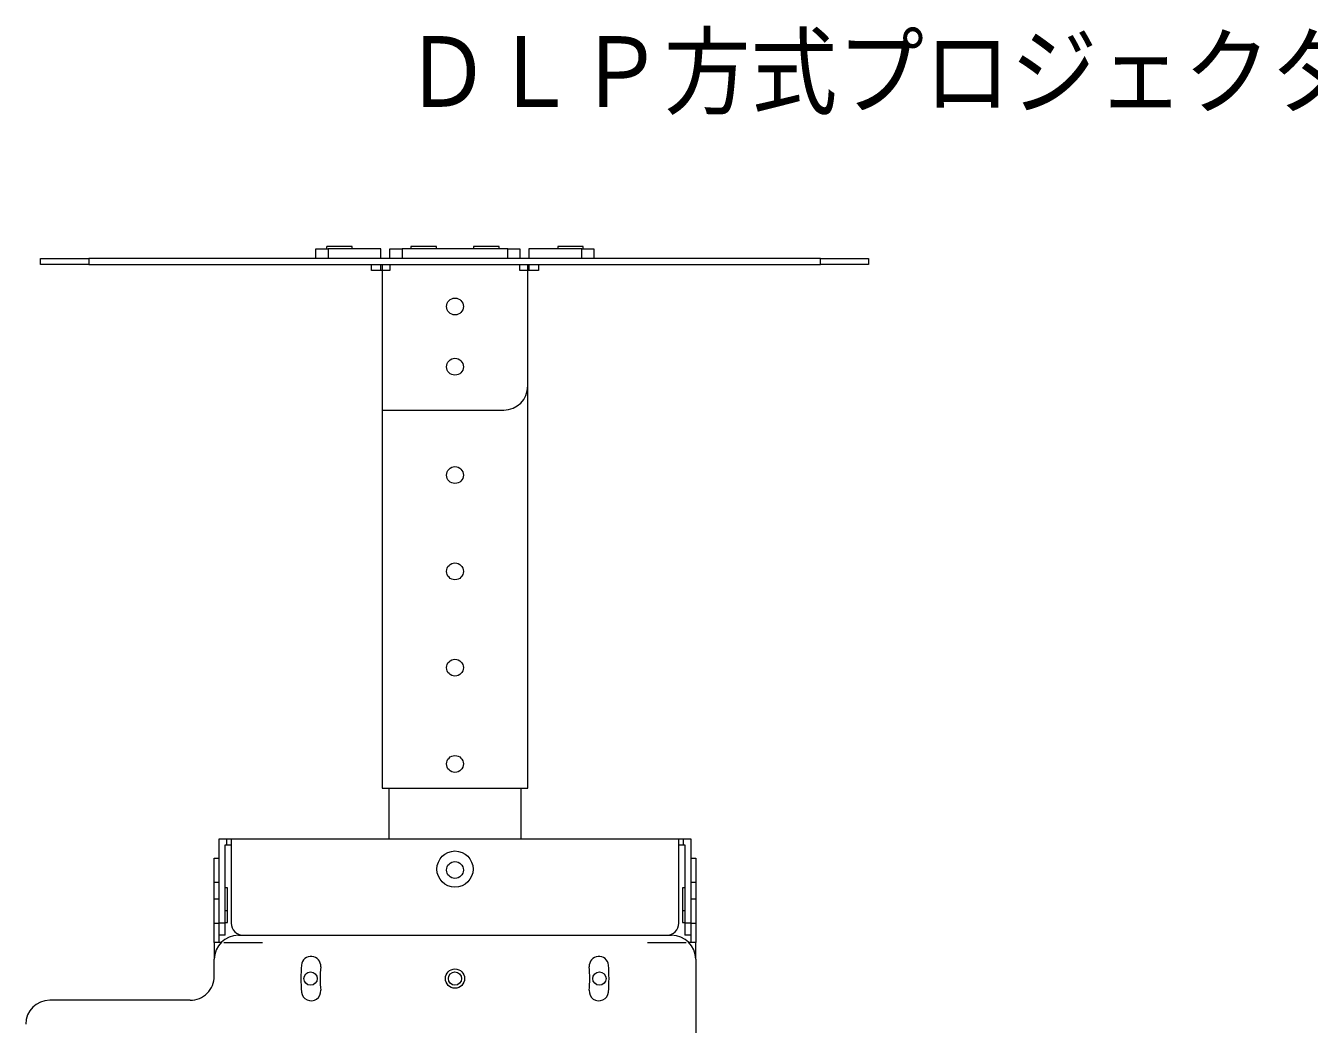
# Model space of a CAD drawing. Units: millimetres, scale not verified. Extents: x -63 to 62, y -57 to 57.
# Drawn here: x -51.2 to 2.1, y 15.3 to 56.7 of the extents above; entities that cross this region are included whole.
import ezdxf
from ezdxf.enums import TextEntityAlignment as Align

# ---------------------------------------------------------------- set-up
doc = ezdxf.new("R2010")
doc.units = ezdxf.units.MM
doc.header["$LTSCALE"] = 0.125
doc.layers.add('0-3_MOJI1', color=7, linetype='Continuous')
doc.layers.add('0-4_GAIKEI', color=7, linetype='Continuous', lineweight=18)
doc.styles.add('ＭＳ ゴシック', font='')
doc.styles.get('ＭＳ ゴシック').set_extended_font_data('MS Gothic')

msp = doc.modelspace()

# ---------------------------------------------------------------- linework, layer by layer
at = {"layer": '0-4_GAIKEI', "color": 1}
for p, q in [((-39.1599, 47.0712), (-39.1599, 47.4712)), ((-39.1599, 47.4712), (-38.6599, 47.4712)), ((-37.6549, 47.5712), (-38.7149, 47.5712)), ((-38.7149, 47.4712), (-38.7149, 47.5712)), ((-36.4599, 47.4712), (-38.6599, 47.4712)), ((-38.6599, 47.4712), (-38.6599, 47.0712)), ((-37.6549, 47.4712), (-37.6549, 47.5712)), ((-36.4599, 47.0712), (-36.4599, 47.4712)), ((-36.0849, 47.4712), (-35.5849, 47.4712)), ((-36.0849, 47.0712), (-36.0849, 47.4712)), ((-31.1849, 47.4712), (-35.5849, 47.4712)), ((-35.5849, 47.4712), (-35.5849, 47.0712)), ((-34.6849, 47.5712), (-35.2149, 47.5712)), ((-35.2149, 47.5712), (-35.2149, 47.4712)), ((-34.1549, 47.5712), (-34.6849, 47.5712)), ((-34.1549, 47.4712), (-34.1549, 47.5712)), ((-32.0849, 47.5712), (-32.6149, 47.5712)), ((-32.6149, 47.5712), (-32.6149, 47.4712)), ((-31.5549, 47.5712), (-32.0849, 47.5712)), ((-31.5549, 47.4712), (-31.5549, 47.5712)), ((-31.1849, 47.4712), (-30.6849, 47.4712)), ((-31.1849, 47.0712), (-31.1849, 47.4712)), ((-30.6849, 47.4712), (-30.6849, 47.0712)), ((-30.3099, 47.4712), (-30.3099, 47.0712)), ((-28.1099, 47.4712), (-30.3099, 47.4712)), ((-28.0549, 47.5712), (-29.1149, 47.5712)), ((-29.1149, 47.5712), (-29.1149, 47.4712)), ((-28.1099, 47.4712), (-27.6099, 47.4712)), ((-28.1099, 47.0712), (-28.1099, 47.4712)), ((-28.0549, 47.4712), (-28.0549, 47.5712)), ((-27.6099, 47.4712), (-27.6099, 47.0712)), ((-50.6036, 46.8212), (-50.6036, 47.0712)), ((-50.6036, 47.0712), (-48.6036, 47.0712)), ((-18.2036, 47.0712), (-48.6036, 47.0712)), ((-48.6036, 47.0712), (-48.6036, 46.8212)), ((-18.2036, 47.0712), (-16.2036, 47.0712)), ((-18.2036, 46.8212), (-18.2036, 47.0712)), ((-16.2036, 47.0712), (-16.2036, 46.8212)), ((-48.6036, 46.8212), (-50.6036, 46.8212)), ((-48.6036, 46.8212), (-18.2036, 46.8212)), ((-36.8599, 46.5712), (-36.8599, 46.8212)), ((-36.0849, 46.5712), (-36.8599, 46.5712)), ((-36.4599, 46.5712), (-36.4599, 46.8212)), ((-36.4099, 46.8212), (-36.4099, 25.0712)), ((-36.4099, 46.8212), (-36.4099, 46.5712)), ((-36.0849, 46.8212), (-36.0849, 46.5712)), ((-30.6849, 46.5712), (-30.6849, 46.8212)), ((-29.9099, 46.5712), (-30.6849, 46.5712)), ((-30.3599, 46.8212), (-30.3599, 46.5712)), ((-30.3099, 46.8212), (-30.3099, 46.5712)), ((-29.9099, 46.8212), (-29.9099, 46.5712)), ((-16.2036, 46.8212), (-18.2036, 46.8212)), ((-36.4099, 40.7712), (-31.3599, 40.7712)), ((-36.1349, 25.0712), (-36.1349, 22.9565)), ((-30.6349, 22.9565), (-30.6349, 25.0712)), ((-43.1849, 22.1564), (-43.1849, 22.9565)), ((-42.8849, 22.9565), (-42.8849, 22.7065)), ((-42.6849, 22.9565), (-42.6849, 19.4564)), ((-24.0849, 19.4564), (-24.0849, 22.9565)), ((-23.8849, 22.7065), (-23.8849, 22.9565)), ((-23.5849, 22.9565), (-23.5849, 22.1564)), ((-43.3849, 22.1564), (-43.1849, 22.1564)), ((-23.5849, 22.1564), (-23.3849, 22.1564)), ((-43.3849, 21.1564), (-43.1849, 21.1564)), ((-42.8349, 20.9315), (-42.9349, 20.9315)), ((-23.8349, 20.9315), (-23.9349, 20.9315)), ((-23.5849, 21.1564), (-23.3849, 21.1564)), ((-43.1849, 20.4564), (-43.3849, 20.4564)), ((-23.3849, 20.4564), (-23.5849, 20.4564)), ((-42.9349, 19.9815), (-42.8349, 19.9815)), ((-23.9349, 19.9815), (-23.8349, 19.9815)), ((-43.3849, 19.4564), (-43.1849, 19.4564)), ((-42.9349, 19.4564), (-43.1849, 19.4564)), ((-42.9349, 19.4815), (-42.8349, 19.4815)), ((-23.9349, 19.4815), (-23.8349, 19.4815)), ((-23.5849, 19.4564), (-23.8349, 19.4564)), ((-23.5849, 19.4564), (-23.3849, 19.4564)), ((-23.5849, 19.4564), (-23.5849, 18.9564)), ((-43.1849, 18.6564), (-43.1849, 18.9564)), ((-42.3849, 18.9564), (-24.3849, 18.9564)), ((-23.5849, 18.9564), (-23.8349, 18.9564)), ((-23.5849, 18.9564), (-23.5849, 18.6564)), ((-43.0967, 18.6564), (-43.3849, 18.6564)), ((-43.3849, 18.6564), (-43.3849, 17.9564)), ((-42.9849, 18.6564), (-41.3849, 18.6564)), ((-42.9849, 18.6564), (-41.3849, 18.6564)), ((-25.3849, 18.6564), (-23.7849, 18.6564)), ((-25.3849, 18.6564), (-23.7849, 18.6564)), ((-23.3849, 18.6564), (-23.6731, 18.6564)), ((-23.3849, 17.9564), (-23.3849, 18.6564)), ((-43.3849, 17.2565), (-43.3849, 17.9564)), ((-23.3849, 17.9564), (-23.3849, 14.0065)), ((-44.3849, 16.2565), (-50.222, 16.2565))]:
    msp.add_line(p, q, dxfattribs=at)
for points in [[(-35.2149, 47.5712), (-35.2149, 47.5712), (-35.2149, 47.5712)], [(-36.4099, 25.0712), (-30.3599, 25.0712), (-30.3599, 46.8212)], [(-43.1849, 22.9565), (-42.8849, 22.9565), (-42.6849, 22.9565), (-24.0849, 22.9565), (-23.8849, 22.9565), (-23.5849, 22.9565)], [(-42.9349, 18.9564), (-42.9349, 19.4564), (-42.9349, 22.7065)], [(-42.9349, 22.7065), (-42.8849, 22.7065), (-42.6849, 22.7065)], [(-24.0849, 22.7065), (-23.8849, 22.7065), (-23.8349, 22.7065)], [(-23.8349, 22.7065), (-23.8349, 19.4564), (-23.8349, 18.9564)], [(-43.3849, 18.6564), (-43.3849, 19.4564), (-43.3849, 20.4564), (-43.3849, 21.1564), (-43.3849, 22.1564)], [(-43.1849, 19.4564), (-43.1849, 20.4564), (-43.1849, 21.1564), (-43.1849, 22.1564)], [(-23.5849, 22.1564), (-23.5849, 21.1564), (-23.5849, 20.4564), (-23.5849, 19.4564)], [(-23.3849, 22.1564), (-23.3849, 21.1564), (-23.3849, 20.4564), (-23.3849, 19.4564), (-23.3849, 18.6564)], [(-42.8349, 19.4815), (-42.8349, 19.9815), (-42.8349, 20.9315)], [(-23.9349, 20.9315), (-23.9349, 19.9815), (-23.9349, 19.4815)], [(-42.9349, 18.9564), (-43.1849, 18.9564), (-43.1849, 19.4564)]]:
    msp.add_lwpolyline(points, dxfattribs=at)
for centre, radius in [((-33.3849, 45.0712), 0.35), ((-33.3849, 42.5712), 0.35), ((-33.3849, 38.0712), 0.35), ((-33.3849, 34.0712), 0.35), ((-33.3849, 30.0712), 0.35), ((-33.3849, 26.0712), 0.35), ((-33.3849, 21.7064), 0.75), ((-33.3849, 21.6665), 0.35), ((-39.3849, 17.1564), 0.275), ((-33.3849, 17.1564), 0.4), ((-33.3849, 17.1564), 0.275), ((-27.3849, 17.1564), 0.275)]:
    msp.add_circle(centre, radius, dxfattribs=at)
for centre, radius, start, end in [((-31.3599, 41.7712), 1, 270, 0), ((-42.1849, 19.4564), 0.5, 179.99998, 269.99996), ((-24.5849, 19.4564), 0.5, 269.99996, 0), ((-42.3849, 17.9564), 1, 90, 179.99998), ((-24.3849, 17.9564), 1, 0, 89.99998), ((-33.3849, 17.1564), 6.4, 174.99996, 184.99995), ((-39.3621, 17.6794), 0.4, 355.00005, 174.99996), ((-33.3849, 17.1564), 5.6, 174.99996, 184.99995), ((-27.4077, 17.6794), 0.4, 5.00004, 184.99995), ((-33.3849, 17.1564), 5.6, 354.99997, 4.99997), ((-33.3849, 17.1564), 6.4, 354.99997, 4.99997), ((-44.3849, 17.2565), 1, 269.99996, 0), ((-39.3621, 16.6335), 0.4, 184.99995, 4.99997), ((-27.4077, 16.6335), 0.4, 174.99996, 354.99997), ((-50.222, 15.2565), 1, 90, 179.99998)]:
    msp.add_arc(centre, radius, start, end, dxfattribs=at)

# ---------------------------------------------------------------- texts
at = {"layer": '0-3_MOJI1', "style": 'ＭＳ ゴシック', "width": 0.9}
msp.add_text('ＤＬＰ方式プロジェクター天吊り金具付', height=2.933, dxfattribs=at).set_placement((-35.503, 52.485), align=Align.BOTTOM_LEFT)

doc.saveas('drawing.dxf')
